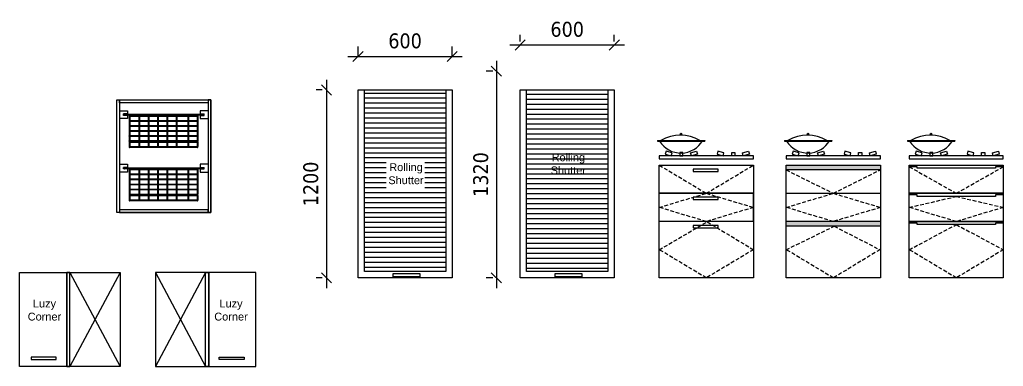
# Model space of a CAD drawing. Header units: millimetres. Extents: x 4065046 to 4134868, y -1476535 to -1460275.
# Drawn here: x 4071210 to 4077483, y -1466873 to -1464660 of the extents above; entities that cross this region are included whole.
import ezdxf

# ---------------------------------------------------------------- set-up
doc = ezdxf.new("R2010")
doc.units = ezdxf.units.MM
doc.header["$LTSCALE"] = 15
doc.header["$PDMODE"] = 35
doc.linetypes.add('HIDDEN', pattern=[9.525, 6.35, -3.175])
doc.layers.add('02___PRT_ALL_AXES', color=7, linetype='Continuous')
doc.layers.add('Plywood', color=31, linetype='Continuous')
doc.styles.add('ARIAL', font='arial.ttf', dxfattribs={"height": 50})
doc.styles.add('ROMANS', font='tahoma.ttf')
doc.dimstyles.new('MD50', dxfattribs={"dimscale": 50, "dimtxt": 1.9, "dimasz": 1.3, "dimexe": 1.3, "dimexo": 2.38, "dimgap": 1, "dimtad": 1, "dimdec": 0, "dimzin": 3, "dimdsep": 46, "dimtxsty": 'ROMANS', "dimblk": 'OBLIQUE', "dimcen": -1.9, "dimdle": 1.3, "dimclrd": 150, "dimclre": 150, "dimclrt": 256, "dimadec": 0, "dimazin": 0, "dimtfac": 1, "dimtdec": 0, "dimtix": 1, "dimtmove": 2, "dimatfit": 3, "dimfxl": 1, "dimtolj": 1, "dimtzin": 3, "dimarcsym": 0})

# ---------------------------------------------------------------- blocks, each defined once
blk = doc.blocks.new('rolling shutter 1320')
at = {"ltscale": 0.25}
h = blk.add_hatch(dxfattribs=at)
h.set_pattern_fill('LINE', color=3, scale=10)
h.set_pattern_definition([(0, (-2993485.523, 663797.62), (0, 31.75), [])])
h.paths.add_polyline_path([(-559, 368.1), (-40, 368.1), (-40, -791.9), (-559, -791.9)])
at = {"color": 3, "ltscale": 0.25}
for points in [[(0, -831.9), (-600, -831.9), (-600, 368.1), (0, 368.1)], [(-559, 368.1), (-40, 368.1), (-40, -791.9), (-559, -791.9)]]:
    blk.add_lwpolyline(points, close=True, dxfattribs=at)
at = {"color": 251, "ltscale": 0.25}
blk.add_lwpolyline([(-376.6, -802.8), (-206.9, -802.8), (-206.5, -825.1), (-376.3, -825.1)], close=True, dxfattribs=at)
at = {"color": 251, "ltscale": 0.25, "insert": (-322.2, -37), "char_height": 50, "width": 58.876, "attachment_point": 1, "style": 'ARIAL'}
blk.add_mtext('\\pxqc;Rolling Shutter', dxfattribs=at)
blk = doc.blocks.new('A$C2FDA71ED')
at = {"color": 4, "lineweight": 5}
for p, q in [((525, 20), (-75, 20)), ((-75, 20), (-75, 0)), ((-31.9, 49.7), (-37.1, 30.4)), ((-37.1, 30.4), (1.6, 20)), ((6.7, 39.3), (-31.9, 49.7)), ((1.6, 20), (6.7, 39.3)), ((75.7, 40), (55.7, 40)), ((55.7, 40), (55.7, 20)), ((55.7, 20), (75.7, 20)), ((75.7, 20), (75.7, 40)), ((124.6, 39.3), (163.2, 49.7)), ((129.8, 20), (124.6, 39.3)), ((168.4, 30.4), (129.8, 20)), ((163.2, 49.7), (168.4, 30.4)), ((299, 49.7), (293.9, 30.4)), ((293.9, 30.4), (332.5, 20)), ((337.7, 39.3), (299, 49.7)), ((332.5, 20), (337.7, 39.3)), ((386.6, 20), (386.6, 40)), ((386.6, 40), (406.6, 40)), ((406.6, 20), (386.6, 20)), ((406.6, 40), (406.6, 20)), ((455.5, 39.3), (494.2, 49.7)), ((460.7, 20), (455.5, 39.3)), ((499.3, 30.4), (460.7, 20)), ((494.2, 49.7), (499.3, 30.4)), ((525, 0), (525, 20)), ((-75, 0), (525, 0))]:
    blk.add_line(p, q, dxfattribs=at)
blk = doc.blocks.new('VESSEL')
at = {"color": 4}
for p, q in [((-196.9, 5.5), (104.6, 5.5)), ((-196.9, 5.5), (-196.9, 0)), ((-196.9, 0), (104.6, 0)), ((104.6, 5.5), (104.6, 0))]:
    blk.add_line(p, q, dxfattribs=at)
blk.add_circle((-47.5, 45.6), 5.25, dxfattribs=at)
for centre, radius, start, end in [((-47.6, 85.1), 160.4, 212.028, 330.26186), ((-50.7, -210.5), 249.1, 60.12649, 119.87351)]:
    blk.add_arc(centre, radius, start, end, dxfattribs=at)
blk = doc.blocks.new('roll top 1200')
at = {"ltscale": 0.25}
h = blk.add_hatch(dxfattribs=at)
h.set_pattern_fill('LINE', color=3, scale=10)
h.set_pattern_definition([(0, (-432561.31, 36519.98), (0, 31.75), [])])
h.paths.add_polyline_path([(0, 350.4), (-519, 350.4), (-519, -809.6), (0, -809.6)])
h.paths.add_polyline_path([(-133.8, -106.7), (-133.8, -277), (-379.7, -275.4), (-379.7, -105.1)], flags=0)
h.paths.add_polyline_path([(-379.9, -287.3), (-133.8, -289.2), (-133.8, -101.9), (-379.9, -100.1)], flags=16)
at = {"color": 3, "ltscale": 0.25}
for points in [[(40, -849.6), (-560, -849.6), (-560, 350.4), (40, 350.4)], [(-560, 350.4), (40, 350.4), (40, -849.6), (-560, -849.6)], [(-519, 350.4), (0, 350.4), (0, -809.6), (-519, -809.6)], [(-336.6, -820.5), (-166.9, -820.5), (-166.5, -842.8), (-336.3, -842.8)]]:
    blk.add_lwpolyline(points, close=True, dxfattribs=at)
at = {"color": 3, "ltscale": 0.25, "insert": (-283.4, -117.7), "char_height": 50, "width": 58.876, "attachment_point": 1, "style": 'ARIAL'}
blk.add_mtext('\\pxqc;Rolling Shutter', dxfattribs=at)
blk = doc.blocks.new('_Oblique')
at = {"color": 0, "linetype": 'ByBlock', "lineweight": -2}
blk.add_line((-0.5, -0.5), (0.5, 0.5), dxfattribs=at)
blk = doc.blocks.new('*D257')
at = {"color": 150, "lineweight": -2, "ltscale": 0.25, "transparency": 16777216}
for p, q in [((4073166.6, -1465043.6), (4073166.6, -1466373.6)), ((4073138.4, -1465108.6), (4073101.6, -1465108.6)), ((4073138.4, -1466308.6), (4073101.6, -1466308.6))]:
    blk.add_line(p, q, dxfattribs=at)
at = {"layer": 'Defpoints', "color": 0, "ltscale": 0.25, "transparency": 16777216}
for p in [(4073257.4, -1465108.6), (4073166.6, -1466308.6), (4073257.4, -1466308.6)]:
    blk.add_point(p, dxfattribs=at)
at = {"color": 150, "lineweight": -2, "ltscale": 0.25, "transparency": 16777216, "xscale": 65, "yscale": 65, "zscale": 65}
for p, rotation in [((4073166.6, -1465108.6), 90), ((4073166.6, -1466308.6), 270)]:
    blk.add_blockref('_Oblique', p, dxfattribs=dict(at, rotation=rotation))
at = {"lineweight": 20, "ltscale": 0.25, "transparency": 16777216, "insert": (4073067.1, -1465708.6), "char_height": 95, "attachment_point": 5, "rotation": 90, "style": 'ROMANS'}
blk.add_mtext('\\A1;1200', dxfattribs=at)
blk = doc.blocks.new('*D258')
at = {"color": 150, "lineweight": -2, "ltscale": 0.25, "transparency": 16777216}
for p, q in [((4073367.9, -1464892.3), (4073367.9, -1464830.3)), ((4073967.9, -1464892.3), (4073967.9, -1464830.3)), ((4073302.9, -1464895.3), (4074032.9, -1464895.3))]:
    blk.add_line(p, q, dxfattribs=at)
at = {"layer": 'Defpoints', "color": 0, "ltscale": 0.25, "transparency": 16777216}
for p in [(4073967.9, -1464895.3), (4073367.9, -1465011.3), (4073967.9, -1465011.3)]:
    blk.add_point(p, dxfattribs=at)
at = {"color": 150, "lineweight": -2, "ltscale": 0.25, "transparency": 16777216, "xscale": 65, "yscale": 65, "zscale": 65, "rotation": 180}
blk.add_blockref('_Oblique', (4073367.9, -1464895.3), dxfattribs=at)
at = {"color": 150, "lineweight": -2, "ltscale": 0.25, "transparency": 16777216, "xscale": 65, "yscale": 65, "zscale": 65}
blk.add_blockref('_Oblique', (4073967.9, -1464895.3), dxfattribs=at)
at = {"lineweight": 20, "ltscale": 0.25, "transparency": 16777216, "insert": (4073667.9, -1464795.8), "char_height": 95, "attachment_point": 5, "style": 'ROMANS'}
blk.add_mtext('\\A1;600', dxfattribs=at)
blk = doc.blocks.new('*D259')
at = {"color": 150, "lineweight": -2, "ltscale": 0.25, "transparency": 16777216}
for p, q in [((4074250.5, -1464923.6), (4074250.5, -1466373.6)), ((4074228.3, -1464988.6), (4074185.5, -1464988.6)), ((4074228.3, -1466308.6), (4074185.5, -1466308.6))]:
    blk.add_line(p, q, dxfattribs=at)
at = {"layer": 'Defpoints', "color": 0, "ltscale": 0.25, "transparency": 16777216}
for p in [(4074347.3, -1464988.6), (4074250.5, -1466308.6), (4074347.3, -1466308.6)]:
    blk.add_point(p, dxfattribs=at)
at = {"color": 150, "lineweight": -2, "ltscale": 0.25, "transparency": 16777216, "xscale": 65, "yscale": 65, "zscale": 65}
for p, rotation in [((4074250.5, -1464988.6), 90), ((4074250.5, -1466308.6), 270)]:
    blk.add_blockref('_Oblique', p, dxfattribs=dict(at, rotation=rotation))
at = {"lineweight": 20, "ltscale": 0.25, "transparency": 16777216, "insert": (4074151, -1465648.6), "char_height": 95, "attachment_point": 5, "rotation": 90, "style": 'ROMANS'}
blk.add_mtext('\\A1;1320', dxfattribs=at)
blk = doc.blocks.new('*D260')
at = {"color": 150, "lineweight": -2, "ltscale": 0.25, "transparency": 16777216}
for p, q in [((4074401.9, -1464799.3), (4074401.9, -1464756.4)), ((4075001.9, -1464799.3), (4075001.9, -1464756.4)), ((4074336.9, -1464821.4), (4075066.9, -1464821.4))]:
    blk.add_line(p, q, dxfattribs=at)
at = {"layer": 'Defpoints', "color": 0, "ltscale": 0.25, "transparency": 16777216}
for p in [(4075001.9, -1464821.4), (4074401.9, -1464918.3), (4075001.9, -1464918.3)]:
    blk.add_point(p, dxfattribs=at)
at = {"color": 150, "lineweight": -2, "ltscale": 0.25, "transparency": 16777216, "xscale": 65, "yscale": 65, "zscale": 65, "rotation": 180}
blk.add_blockref('_Oblique', (4074401.9, -1464821.4), dxfattribs=at)
at = {"color": 150, "lineweight": -2, "ltscale": 0.25, "transparency": 16777216, "xscale": 65, "yscale": 65, "zscale": 65}
blk.add_blockref('_Oblique', (4075001.9, -1464821.4), dxfattribs=at)
at = {"lineweight": 20, "ltscale": 0.25, "transparency": 16777216, "insert": (4074701.9, -1464721.9), "char_height": 95, "attachment_point": 5, "style": 'ROMANS'}
blk.add_mtext('\\A1;600', dxfattribs=at)
blk = doc.blocks.new('EPH 600')
at = {"color": 0, "lineweight": 15, "ltscale": 0.25}
for points in [[(272.6, 140.4), (222.6, 140.4), (222.6, 150.4), (822.6, 150.4), (822.6, 140.4), (772.6, 140.4)], [(772.6, 140.4), (772.6, 130.4), (272.6, 130.4), (272.6, 140.4)]]:
    blk.add_lwpolyline(points, dxfattribs=at)

msp = doc.modelspace()

# ---------------------------------------------------------------- hatches: boundary and pattern name
at = {"lineweight": 20, "ltscale": 0.25}
h = msp.add_hatch(color=251, dxfattribs=at)
h.dxf.hatch_style = 1
h.paths.add_polyline_path([(4076699.4, -1465588.6), (4076098.9, -1465588.6), (4076098.9, -1465618.6), (4076699.4, -1465618.6)])
h = msp.add_hatch(color=251, dxfattribs=at)
h.dxf.hatch_style = 1
h.paths.add_polyline_path([(4076698.4, -1465948.6), (4076098.9, -1465948.6), (4076098.9, -1465978.6), (4076698.4, -1465978.6)])

# ---------------------------------------------------------------- linework, layer by layer
at = {"color": 84, "linetype": 'HIDDEN', "lineweight": 20, "ltscale": 100}
for p, q in [((4071847.2, -1465241.2), (4071897.2, -1465241.2)), ((4071897.2, -1465261.2), (4071872.2, -1465261.2)), ((4071872.2, -1465271.2), (4071872.2, -1465261.2)), ((4071897.2, -1465271.2), (4071872.2, -1465271.2)), ((4071897.2, -1465241.2), (4071897.2, -1465261.2)), ((4071897.2, -1465271.2), (4071897.2, -1465291.2)), ((4071907.7, -1465274.6), (4071907.7, -1465304.1)), ((4071912.7, -1465277.1), (4071912.7, -1465304.1)), ((4071970.2, -1465277.1), (4071970.2, -1465304.1)), ((4071975.2, -1465277.1), (4071975.2, -1465304.1)), ((4072029.4, -1465277.1), (4072029.4, -1465304.1)), ((4072034.4, -1465277.1), (4072034.4, -1465304.1)), ((4072088.9, -1465277.1), (4072088.9, -1465304.1)), ((4072093.9, -1465277.1), (4072093.9, -1465304.1)), ((4072148.4, -1465277.1), (4072148.4, -1465304.1)), ((4072153.4, -1465277.1), (4072153.4, -1465304.1)), ((4072207.9, -1465277.1), (4072207.9, -1465304.1)), ((4072212.9, -1465277.1), (4072212.9, -1465304.1)), ((4072282.6, -1465277.1), (4072282.6, -1465304.1)), ((4072287.6, -1465277.1), (4072287.6, -1465304.1)), ((4072342.1, -1465277.1), (4072342.1, -1465304.1)), ((4072347.1, -1465274.6), (4072347.1, -1465304.1)), ((4072411.2, -1465241.2), (4072361.2, -1465241.2)), ((4072361.2, -1465241.2), (4072361.2, -1465261.2)), ((4072361.2, -1465261.2), (4072386.2, -1465261.2)), ((4072361.2, -1465271.2), (4072361.2, -1465291.2)), ((4072361.2, -1465271.2), (4072386.2, -1465271.2)), ((4072386.2, -1465271.2), (4072386.2, -1465261.2)), ((4071897.2, -1465291.2), (4071847.2, -1465291.2)), ((4071907.7, -1465306.6), (4071907.7, -1465336.1)), ((4071907.7, -1465338.6), (4071907.7, -1465368.1)), ((4071912.7, -1465309.1), (4071912.7, -1465336.1)), ((4071912.7, -1465341.1), (4071912.7, -1465368.1)), ((4071970.2, -1465309.1), (4071970.2, -1465336.1)), ((4071970.2, -1465341.1), (4071970.2, -1465368.1)), ((4071975.2, -1465309.1), (4071975.2, -1465336.1)), ((4071975.2, -1465341.1), (4071975.2, -1465368.1)), ((4072029.4, -1465309.1), (4072029.4, -1465336.1)), ((4072029.4, -1465341.1), (4072029.4, -1465368.1)), ((4072034.4, -1465309.1), (4072034.4, -1465336.1)), ((4072034.4, -1465341.1), (4072034.4, -1465368.1)), ((4072088.9, -1465309.1), (4072088.9, -1465336.1)), ((4072088.9, -1465341.1), (4072088.9, -1465368.1)), ((4072093.9, -1465309.1), (4072093.9, -1465336.1)), ((4072093.9, -1465341.1), (4072093.9, -1465368.1)), ((4072148.4, -1465309.1), (4072148.4, -1465336.1)), ((4072148.4, -1465341.1), (4072148.4, -1465368.1)), ((4072153.4, -1465309.1), (4072153.4, -1465336.1)), ((4072153.4, -1465341.1), (4072153.4, -1465368.1)), ((4072207.9, -1465309.1), (4072207.9, -1465336.1)), ((4072207.9, -1465341.1), (4072207.9, -1465368.1)), ((4072212.9, -1465309.1), (4072212.9, -1465336.1)), ((4072212.9, -1465341.1), (4072212.9, -1465368.1)), ((4072282.6, -1465309.1), (4072282.6, -1465336.1)), ((4072282.6, -1465341.1), (4072282.6, -1465368.1)), ((4072287.6, -1465309.1), (4072287.6, -1465336.1)), ((4072287.6, -1465341.1), (4072287.6, -1465368.1)), ((4072342.1, -1465309.1), (4072342.1, -1465336.1)), ((4072342.1, -1465341.1), (4072342.1, -1465368.1)), ((4072347.1, -1465306.6), (4072347.1, -1465336.1)), ((4072347.1, -1465338.6), (4072347.1, -1465368.1)), ((4072361.2, -1465291.2), (4072411.2, -1465291.2)), ((4071907.7, -1465370.6), (4071907.7, -1465400.1)), ((4071907.7, -1465402.6), (4071907.7, -1465432.1)), ((4071912.7, -1465373.1), (4071912.7, -1465400.1)), ((4071912.7, -1465405.1), (4071912.7, -1465432.1)), ((4071970.2, -1465373.1), (4071970.2, -1465400.1)), ((4071970.2, -1465405.1), (4071970.2, -1465432.1)), ((4071975.2, -1465373.1), (4071975.2, -1465400.1)), ((4071975.2, -1465405.1), (4071975.2, -1465432.1)), ((4072029.4, -1465373.1), (4072029.4, -1465400.1)), ((4072029.4, -1465405.1), (4072029.4, -1465432.1)), ((4072034.4, -1465373.1), (4072034.4, -1465400.1)), ((4072034.4, -1465405.1), (4072034.4, -1465432.1)), ((4072088.9, -1465373.1), (4072088.9, -1465400.1)), ((4072088.9, -1465405.1), (4072088.9, -1465432.1)), ((4072093.9, -1465373.1), (4072093.9, -1465400.1)), ((4072093.9, -1465405.1), (4072093.9, -1465432.1)), ((4072148.4, -1465373.1), (4072148.4, -1465400.1)), ((4072148.4, -1465405.1), (4072148.4, -1465432.1)), ((4072153.4, -1465373.1), (4072153.4, -1465400.1)), ((4072153.4, -1465405.1), (4072153.4, -1465432.1)), ((4072207.9, -1465373.1), (4072207.9, -1465400.1)), ((4072207.9, -1465405.1), (4072207.9, -1465432.1)), ((4072212.9, -1465373.1), (4072212.9, -1465400.1)), ((4072212.9, -1465405.1), (4072212.9, -1465432.1)), ((4072282.6, -1465373.1), (4072282.6, -1465400.1)), ((4072282.6, -1465405.1), (4072282.6, -1465432.1)), ((4072287.6, -1465373.1), (4072287.6, -1465400.1)), ((4072287.6, -1465405.1), (4072287.6, -1465432.1)), ((4072342.1, -1465373.1), (4072342.1, -1465400.1)), ((4072342.1, -1465405.1), (4072342.1, -1465432.1)), ((4072347.1, -1465370.6), (4072347.1, -1465400.1)), ((4072347.1, -1465402.6), (4072347.1, -1465432.1)), ((4071907.7, -1465440.6), (4071907.7, -1465470.1)), ((4071912.7, -1465443.1), (4071912.7, -1465470.1)), ((4071970.2, -1465443.1), (4071970.2, -1465470.1)), ((4071975.2, -1465443.1), (4071975.2, -1465470.1)), ((4072029.4, -1465443.1), (4072029.4, -1465470.1)), ((4072034.4, -1465443.1), (4072034.4, -1465470.1)), ((4072088.9, -1465443.1), (4072088.9, -1465470.1)), ((4072093.9, -1465443.1), (4072093.9, -1465470.1)), ((4072148.4, -1465443.1), (4072148.4, -1465470.1)), ((4072153.4, -1465443.1), (4072153.4, -1465470.1)), ((4072207.9, -1465443.1), (4072207.9, -1465470.1)), ((4072212.9, -1465443.1), (4072212.9, -1465470.1)), ((4072282.6, -1465443.1), (4072282.6, -1465470.1)), ((4072287.6, -1465443.1), (4072287.6, -1465470.1)), ((4072342.1, -1465443.1), (4072342.1, -1465470.1)), ((4072347.1, -1465440.6), (4072347.1, -1465470.1)), ((4071847.2, -1465583.2), (4071897.2, -1465583.2)), ((4071897.2, -1465583.2), (4071897.2, -1465603.2)), ((4072411.2, -1465583.2), (4072361.2, -1465583.2)), ((4072361.2, -1465583.2), (4072361.2, -1465603.2)), ((4071897.2, -1465633.2), (4071847.2, -1465633.2)), ((4071897.2, -1465603.2), (4071872.2, -1465603.2)), ((4071872.2, -1465613.2), (4071872.2, -1465603.2)), ((4071897.2, -1465613.2), (4071872.2, -1465613.2)), ((4071897.2, -1465613.2), (4071897.2, -1465633.2)), ((4071907.7, -1465616.6), (4071907.7, -1465646.1)), ((4071907.7, -1465648.6), (4071907.7, -1465678.1)), ((4071912.7, -1465619.1), (4071912.7, -1465646.1)), ((4071912.7, -1465651.1), (4071912.7, -1465678.1)), ((4071970.2, -1465619.1), (4071970.2, -1465646.1)), ((4071970.2, -1465651.1), (4071970.2, -1465678.1)), ((4071975.2, -1465619.1), (4071975.2, -1465646.1)), ((4071975.2, -1465651.1), (4071975.2, -1465678.1)), ((4072029.4, -1465619.1), (4072029.4, -1465646.1)), ((4072029.4, -1465651.1), (4072029.4, -1465678.1)), ((4072034.4, -1465619.1), (4072034.4, -1465646.1)), ((4072034.4, -1465651.1), (4072034.4, -1465678.1)), ((4072088.9, -1465619.1), (4072088.9, -1465646.1)), ((4072088.9, -1465651.1), (4072088.9, -1465678.1)), ((4072093.9, -1465619.1), (4072093.9, -1465646.1)), ((4072093.9, -1465651.1), (4072093.9, -1465678.1)), ((4072148.4, -1465619.1), (4072148.4, -1465646.1)), ((4072148.4, -1465651.1), (4072148.4, -1465678.1)), ((4072153.4, -1465619.1), (4072153.4, -1465646.1)), ((4072153.4, -1465651.1), (4072153.4, -1465678.1)), ((4072207.9, -1465619.1), (4072207.9, -1465646.1)), ((4072207.9, -1465651.1), (4072207.9, -1465678.1)), ((4072212.9, -1465619.1), (4072212.9, -1465646.1)), ((4072212.9, -1465651.1), (4072212.9, -1465678.1)), ((4072282.6, -1465619.1), (4072282.6, -1465646.1)), ((4072282.6, -1465651.1), (4072282.6, -1465678.1)), ((4072287.6, -1465619.1), (4072287.6, -1465646.1)), ((4072287.6, -1465651.1), (4072287.6, -1465678.1)), ((4072342.1, -1465619.1), (4072342.1, -1465646.1)), ((4072342.1, -1465651.1), (4072342.1, -1465678.1)), ((4072347.1, -1465616.6), (4072347.1, -1465646.1)), ((4072347.1, -1465648.6), (4072347.1, -1465678.1)), ((4072361.2, -1465603.2), (4072386.2, -1465603.2)), ((4072361.2, -1465613.2), (4072361.2, -1465633.2)), ((4072361.2, -1465613.2), (4072386.2, -1465613.2)), ((4072361.2, -1465633.2), (4072411.2, -1465633.2)), ((4072386.2, -1465613.2), (4072386.2, -1465603.2)), ((4071907.7, -1465680.6), (4071907.7, -1465710.1)), ((4071907.7, -1465712.6), (4071907.7, -1465742.1)), ((4071912.7, -1465683.1), (4071912.7, -1465710.1)), ((4071912.7, -1465715.1), (4071912.7, -1465742.1)), ((4071970.2, -1465683.1), (4071970.2, -1465710.1)), ((4071970.2, -1465715.1), (4071970.2, -1465742.1)), ((4071975.2, -1465683.1), (4071975.2, -1465710.1)), ((4071975.2, -1465715.1), (4071975.2, -1465742.1)), ((4072029.4, -1465683.1), (4072029.4, -1465710.1)), ((4072029.4, -1465715.1), (4072029.4, -1465742.1)), ((4072034.4, -1465683.1), (4072034.4, -1465710.1)), ((4072034.4, -1465715.1), (4072034.4, -1465742.1)), ((4072088.9, -1465683.1), (4072088.9, -1465710.1)), ((4072088.9, -1465715.1), (4072088.9, -1465742.1)), ((4072093.9, -1465683.1), (4072093.9, -1465710.1)), ((4072093.9, -1465715.1), (4072093.9, -1465742.1)), ((4072148.4, -1465683.1), (4072148.4, -1465710.1)), ((4072148.4, -1465715.1), (4072148.4, -1465742.1)), ((4072153.4, -1465683.1), (4072153.4, -1465710.1)), ((4072153.4, -1465715.1), (4072153.4, -1465742.1)), ((4072207.9, -1465683.1), (4072207.9, -1465710.1)), ((4072207.9, -1465715.1), (4072207.9, -1465742.1)), ((4072212.9, -1465683.1), (4072212.9, -1465710.1)), ((4072212.9, -1465715.1), (4072212.9, -1465742.1)), ((4072282.6, -1465683.1), (4072282.6, -1465710.1)), ((4072282.6, -1465715.1), (4072282.6, -1465742.1)), ((4072287.6, -1465683.1), (4072287.6, -1465710.1)), ((4072287.6, -1465715.1), (4072287.6, -1465742.1)), ((4072342.1, -1465683.1), (4072342.1, -1465710.1)), ((4072342.1, -1465715.1), (4072342.1, -1465742.1)), ((4072347.1, -1465680.6), (4072347.1, -1465710.1)), ((4072347.1, -1465712.6), (4072347.1, -1465742.1)), ((4071907.7, -1465744.6), (4071907.7, -1465774.1)), ((4071912.7, -1465747.1), (4071912.7, -1465774.1)), ((4071970.2, -1465747.1), (4071970.2, -1465774.1)), ((4071975.2, -1465747.1), (4071975.2, -1465774.1)), ((4072029.4, -1465747.1), (4072029.4, -1465774.1)), ((4072034.4, -1465747.1), (4072034.4, -1465774.1)), ((4072088.9, -1465747.1), (4072088.9, -1465774.1)), ((4072093.9, -1465747.1), (4072093.9, -1465774.1)), ((4072148.4, -1465747.1), (4072148.4, -1465774.1)), ((4072153.4, -1465747.1), (4072153.4, -1465774.1)), ((4072207.9, -1465747.1), (4072207.9, -1465774.1)), ((4072212.9, -1465747.1), (4072212.9, -1465774.1)), ((4072282.6, -1465747.1), (4072282.6, -1465774.1)), ((4072287.6, -1465747.1), (4072287.6, -1465774.1)), ((4072342.1, -1465747.1), (4072342.1, -1465774.1)), ((4072347.1, -1465744.6), (4072347.1, -1465774.1)), ((4071907.7, -1465782.6), (4071907.7, -1465812.1)), ((4071912.7, -1465785.1), (4071912.7, -1465812.1)), ((4071970.2, -1465785.1), (4071970.2, -1465812.1)), ((4071975.2, -1465785.1), (4071975.2, -1465812.1)), ((4072029.4, -1465785.1), (4072029.4, -1465812.1)), ((4072034.4, -1465785.1), (4072034.4, -1465812.1)), ((4072088.9, -1465785.1), (4072088.9, -1465812.1)), ((4072093.9, -1465785.1), (4072093.9, -1465812.1)), ((4072148.4, -1465785.1), (4072148.4, -1465812.1)), ((4072153.4, -1465785.1), (4072153.4, -1465812.1)), ((4072207.9, -1465785.1), (4072207.9, -1465812.1)), ((4072212.9, -1465785.1), (4072212.9, -1465812.1)), ((4072282.6, -1465785.1), (4072282.6, -1465812.1)), ((4072287.6, -1465785.1), (4072287.6, -1465812.1)), ((4072342.1, -1465785.1), (4072342.1, -1465812.1)), ((4072347.1, -1465782.6), (4072347.1, -1465812.1))]:
    msp.add_line(p, q, dxfattribs=at)
at = {"color": 6, "lineweight": 20, "ltscale": 0.25}
for p, q in [((4075889.1, -1465948.6), (4075889.1, -1465768.6)), ((4076098.9, -1465768.6), (4076699.4, -1465768.6)), ((4076699.4, -1465768.6), (4076699.4, -1465948.6)), ((4076699.4, -1465948.6), (4076098.9, -1465948.6)), ((4076699.4, -1465978.6), (4076098.9, -1465978.6))]:
    msp.add_line(p, q, dxfattribs=at)
at = {"color": 3, "lineweight": 20, "ltscale": 0.25}
for p, q in [((4071530, -1466273.4), (4071850, -1466873.4)), ((4071850, -1466273.4), (4071530, -1466873.4)), ((4072395.8, -1466273.4), (4072075.8, -1466873.4)), ((4072075.8, -1466273.4), (4072395.8, -1466873.4))]:
    msp.add_line(p, q, dxfattribs=at)
at = {"color": 84, "linetype": 'HIDDEN', "lineweight": 20, "ltscale": 100}
for points in [[(4071878.1, -1465263.7), (4072378.1, -1465263.7, -0.414214), (4072380.6, -1465266.2), (4072380.6, -1465267.2, -0.414214), (4072378.1, -1465269.7), (4071878.1, -1465269.7, -0.414214), (4071875.6, -1465267.2), (4071875.6, -1465266.2, -0.414214)], [(4071910.2, -1465271.1), (4072344.6, -1465271.1, -0.414214), (4072347.1, -1465273.6), (4072347.1, -1465274.6, -0.414214), (4072344.6, -1465277.1), (4071910.2, -1465277.1, -0.414214), (4071907.7, -1465274.6), (4071907.7, -1465273.6, -0.414214)], [(4071910.2, -1465303.1), (4072344.6, -1465303.1, -0.414214), (4072347.1, -1465305.6), (4072347.1, -1465306.6, -0.414214), (4072344.6, -1465309.1), (4071910.2, -1465309.1, -0.414214), (4071907.7, -1465306.6), (4071907.7, -1465305.6, -0.414214)], [(4071910.2, -1465335.1), (4072344.6, -1465335.1, -0.414214), (4072347.1, -1465337.6), (4072347.1, -1465338.6, -0.414214), (4072344.6, -1465341.1), (4071910.2, -1465341.1, -0.414214), (4071907.7, -1465338.6), (4071907.7, -1465337.6, -0.414214)], [(4071910.2, -1465367.1), (4072344.6, -1465367.1, -0.414214), (4072347.1, -1465369.6), (4072347.1, -1465370.6, -0.414214), (4072344.6, -1465373.1), (4071910.2, -1465373.1, -0.414214), (4071907.7, -1465370.6), (4071907.7, -1465369.6, -0.414214)], [(4071910.2, -1465399.1), (4072344.6, -1465399.1, -0.414214), (4072347.1, -1465401.6), (4072347.1, -1465402.6, -0.414214), (4072344.6, -1465405.1), (4071910.2, -1465405.1, -0.414214), (4071907.7, -1465402.6), (4071907.7, -1465401.6, -0.414214)], [(4071910.2, -1465399.1), (4072344.6, -1465399.1, -0.414214), (4072347.1, -1465401.6), (4072347.1, -1465402.6, -0.414214), (4072344.6, -1465405.1), (4071910.2, -1465405.1, -0.414214), (4071907.7, -1465402.6), (4071907.7, -1465401.6, -0.414214)], [(4071910.2, -1465431.1), (4072344.6, -1465431.1, -0.414214), (4072347.1, -1465433.6), (4072347.1, -1465434.6, -0.414214), (4072344.6, -1465437.1), (4071910.2, -1465437.1, -0.414214), (4071907.7, -1465434.6), (4071907.7, -1465433.6, -0.414214)], [(4071910.2, -1465437.1), (4072344.6, -1465437.1, -0.414214), (4072347.1, -1465439.6), (4072347.1, -1465440.6, -0.414214), (4072344.6, -1465443.1), (4071910.2, -1465443.1, -0.414214), (4071907.7, -1465440.6), (4071907.7, -1465439.6, -0.414214)], [(4071910.2, -1465469.1), (4072344.6, -1465469.1, -0.414214), (4072347.1, -1465471.6), (4072347.1, -1465472.6, -0.414214), (4072344.6, -1465475.1), (4071910.2, -1465475.1, -0.414214), (4071907.7, -1465472.6), (4071907.7, -1465471.6, -0.414214)], [(4071878.1, -1465605.7), (4072378.1, -1465605.7, -0.414214), (4072380.6, -1465608.2), (4072380.6, -1465609.2, -0.414214), (4072378.1, -1465611.7), (4071878.1, -1465611.7, -0.414214), (4071875.6, -1465609.2), (4071875.6, -1465608.2, -0.414214)], [(4071910.2, -1465613.1), (4072344.6, -1465613.1, -0.414214), (4072347.1, -1465615.6), (4072347.1, -1465616.6, -0.414214), (4072344.6, -1465619.1), (4071910.2, -1465619.1, -0.414214), (4071907.7, -1465616.6), (4071907.7, -1465615.6, -0.414214)], [(4071910.2, -1465645.1), (4072344.6, -1465645.1, -0.414214), (4072347.1, -1465647.6), (4072347.1, -1465648.6, -0.414214), (4072344.6, -1465651.1), (4071910.2, -1465651.1, -0.414214), (4071907.7, -1465648.6), (4071907.7, -1465647.6, -0.414214)], [(4071910.2, -1465677.1), (4072344.6, -1465677.1, -0.414214), (4072347.1, -1465679.6), (4072347.1, -1465680.6, -0.414214), (4072344.6, -1465683.1), (4071910.2, -1465683.1, -0.414214), (4071907.7, -1465680.6), (4071907.7, -1465679.6, -0.414214)], [(4071910.2, -1465709.1), (4072344.6, -1465709.1, -0.414214), (4072347.1, -1465711.6), (4072347.1, -1465712.6, -0.414214), (4072344.6, -1465715.1), (4071910.2, -1465715.1, -0.414214), (4071907.7, -1465712.6), (4071907.7, -1465711.6, -0.414214)], [(4071910.2, -1465741.1), (4072344.6, -1465741.1, -0.414214), (4072347.1, -1465743.6), (4072347.1, -1465744.6, -0.414214), (4072344.6, -1465747.1), (4071910.2, -1465747.1, -0.414214), (4071907.7, -1465744.6), (4071907.7, -1465743.6, -0.414214)], [(4071910.2, -1465741.1), (4072344.6, -1465741.1, -0.414214), (4072347.1, -1465743.6), (4072347.1, -1465744.6, -0.414214), (4072344.6, -1465747.1), (4071910.2, -1465747.1, -0.414214), (4071907.7, -1465744.6), (4071907.7, -1465743.6, -0.414214)], [(4071910.2, -1465773.1), (4072344.6, -1465773.1, -0.414214), (4072347.1, -1465775.6), (4072347.1, -1465776.6, -0.414214), (4072344.6, -1465779.1), (4071910.2, -1465779.1, -0.414214), (4071907.7, -1465776.6), (4071907.7, -1465775.6, -0.414214)], [(4071910.2, -1465779.1), (4072344.6, -1465779.1, -0.414214), (4072347.1, -1465781.6), (4072347.1, -1465782.6, -0.414214), (4072344.6, -1465785.1), (4071910.2, -1465785.1, -0.414214), (4071907.7, -1465782.6), (4071907.7, -1465781.6, -0.414214)], [(4071910.2, -1465811.1), (4072344.6, -1465811.1, -0.414214), (4072347.1, -1465813.6), (4072347.1, -1465814.6, -0.414214), (4072344.6, -1465817.1), (4071910.2, -1465817.1, -0.414214), (4071907.7, -1465814.6), (4071907.7, -1465813.6, -0.414214)]]:
    msp.add_lwpolyline(points, format="xyb", close=True, dxfattribs=at)
at = {"color": 6, "lineweight": 20, "ltscale": 0.25}
for points in [[(4075289.1, -1465588.6), (4075889.1, -1465588.6), (4075889.1, -1466308.6), (4075289.1, -1466308.6)], [(4075289.1, -1465588.6), (4075889.1, -1465588.6), (4075889.1, -1466308.6), (4075289.1, -1466308.6)], [(4075289.1, -1465588.6), (4075889.1, -1465588.6), (4075889.1, -1465768.6), (4075289.1, -1465768.6)], [(4075289.1, -1465588.6), (4075889.1, -1465588.6), (4075889.1, -1465768.6), (4075289.1, -1465768.6)], [(4076098.9, -1465588.6), (4076699.4, -1465588.6), (4076699.4, -1466308.6), (4076098.9, -1466308.6)], [(4076098.9, -1465588.6), (4076699.4, -1465588.6), (4076699.4, -1465618.6), (4076098.9, -1465618.6)], [(4076883.2, -1465588.6), (4077483.2, -1465588.6), (4077483.2, -1466308.6), (4076883.2, -1466308.6)], [(4076883.2, -1465588.6), (4077483.2, -1465588.6), (4077483.2, -1466308.6), (4076883.2, -1466308.6)], [(4076883.2, -1465588.6), (4077483.2, -1465588.6), (4077483.2, -1465768.6), (4076883.2, -1465768.6)], [(4076883.2, -1465588.6), (4077483.2, -1465588.6), (4077483.2, -1465768.6), (4076883.2, -1465768.6)], [(4075289.1, -1465768.6), (4075889.1, -1465768.6), (4075889.1, -1465948.6), (4075289.1, -1465948.6)], [(4076883.2, -1465768.6), (4077483.2, -1465768.6), (4077483.2, -1465948.6), (4076883.2, -1465948.6)]]:
    msp.add_lwpolyline(points, close=True, dxfattribs=at)
at = {"color": 251, "linetype": 'HIDDEN', "lineweight": 20, "ltscale": 0.25}
for points in [[(4075289.1, -1465588.6), (4075589.1, -1465768.6), (4075889.1, -1465588.6)], [(4076098.9, -1465618.6), (4076399.1, -1465768.6), (4076699.4, -1465618.6)], [(4076883.2, -1465598.6), (4077183.2, -1465768.6), (4077483.2, -1465598.6)], [(4075289.1, -1465858.6), (4075589.1, -1465768.6), (4075889.1, -1465858.6), (4075589.1, -1465948.6), (4075289.1, -1465858.6)], [(4076098.9, -1465858.6), (4076398.9, -1465768.6), (4076699.4, -1465858.6), (4076398.9, -1465948.6), (4076098.9, -1465858.6)], [(4076883.2, -1465858.6), (4077183.2, -1465788.6), (4077483.2, -1465858.6), (4077183.2, -1465948.6), (4076883.2, -1465858.6)], [(4075289.1, -1466128.6), (4075594.6, -1465950.3), (4075889.1, -1466128.6), (4075589.1, -1466308.6), (4075289.1, -1466128.6)], [(4076883.2, -1466128.6), (4077183.2, -1465968.6), (4077483.2, -1466128.6), (4077183.2, -1466308.6), (4076883.2, -1466128.6)], [(4076098.9, -1466128.6), (4076404.4, -1465978.6), (4076695.9, -1466128.6), (4076398.9, -1466308.6), (4076098.9, -1466128.6)]]:
    msp.add_lwpolyline(points, dxfattribs=at)
at = {"lineweight": 20, "ltscale": 0.25}
for points in [[(4075504.6, -1465614), (4075504.6, -1465629), (4075664.6, -1465629), (4075664.6, -1465614)], [(4075289.1, -1465768.6), (4075889.1, -1465768.6), (4075889.1, -1465948.6), (4075289.1, -1465948.6)], [(4076098.9, -1465768.6), (4076699.4, -1465768.6), (4076699.4, -1465948.6), (4076098.9, -1465948.6)], [(4076883.2, -1465768.6), (4077483.2, -1465768.6), (4077483.2, -1465948.6), (4076883.2, -1465948.6)], [(4075504.6, -1465794), (4075504.6, -1465809), (4075664.6, -1465809), (4075664.6, -1465794)], [(4075504.6, -1465974), (4075504.6, -1465989), (4075664.6, -1465989), (4075664.6, -1465974)], [(4071443.1, -1466814.9), (4071283.1, -1466814.9), (4071283.1, -1466829.9), (4071443.1, -1466829.9)], [(4072482.7, -1466814.9), (4072642.7, -1466814.9), (4072642.7, -1466829.9), (4072482.7, -1466829.9)]]:
    msp.add_lwpolyline(points, close=True, dxfattribs=at)
at = {"color": 3, "lineweight": 20, "ltscale": 0.25}
for points in [[(4071510, -1466873.4), (4071210, -1466873.4), (4071210, -1466273.4), (4071510, -1466273.4)], [(4071850, -1466873.4), (4071510, -1466873.4), (4071510, -1466273.4), (4071850, -1466273.4)], [(4072075.8, -1466873.4), (4072415.8, -1466873.4), (4072415.8, -1466273.4), (4072075.8, -1466273.4)], [(4072415.8, -1466873.4), (4072715.8, -1466873.4), (4072715.8, -1466273.4), (4072415.8, -1466273.4)]]:
    msp.add_lwpolyline(points, close=True, dxfattribs=at)
for points in [[(4071510, -1466873.4), (4071530, -1466873.4), (4071530, -1466273.4), (4071510, -1466273.4), (4071510, -1466873.4)], [(4072415.8, -1466873.4), (4072395.8, -1466873.4), (4072395.8, -1466273.4), (4072415.8, -1466273.4), (4072415.8, -1466873.4)]]:
    msp.add_lwpolyline(points, dxfattribs=at)
at = {"color": 84, "linetype": 'HIDDEN', "lineweight": 20, "ltscale": 100}
for centre in [(4071972.7, -1465273.7), (4072031.9, -1465273.7), (4072091.4, -1465273.7), (4072150.9, -1465273.7), (4072210.4, -1465273.7), (4072285.1, -1465273.7), (4071972.7, -1465305.7), (4071972.7, -1465337.7), (4072031.9, -1465305.7), (4072031.9, -1465337.7), (4072091.4, -1465305.7), (4072091.4, -1465337.7), (4072150.9, -1465305.7), (4072150.9, -1465337.7), (4072210.4, -1465305.7), (4072210.4, -1465337.7), (4072285.1, -1465305.7), (4072285.1, -1465337.7), (4071972.7, -1465369.7), (4071972.7, -1465401.7), (4071972.7, -1465401.7), (4072031.9, -1465369.7), (4072031.9, -1465401.7), (4072031.9, -1465401.7), (4072091.4, -1465369.7), (4072091.4, -1465401.7), (4072091.4, -1465401.7), (4072150.9, -1465369.7), (4072150.9, -1465401.7), (4072150.9, -1465401.7), (4072210.4, -1465369.7), (4072210.4, -1465401.7), (4072210.4, -1465401.7), (4072285.1, -1465369.7), (4072285.1, -1465401.7), (4072285.1, -1465401.7), (4071972.7, -1465433.7), (4071972.7, -1465439.7), (4071972.7, -1465471.7), (4072031.9, -1465433.7), (4072031.9, -1465439.7), (4072031.9, -1465471.7), (4072091.4, -1465433.7), (4072091.4, -1465439.7), (4072091.4, -1465471.7), (4072150.9, -1465433.7), (4072150.9, -1465439.7), (4072150.9, -1465471.7), (4072210.4, -1465433.7), (4072210.4, -1465439.7), (4072210.4, -1465471.7), (4072285.1, -1465433.7), (4072285.1, -1465439.7), (4072285.1, -1465471.7), (4071972.7, -1465615.7), (4071972.7, -1465647.7), (4072031.9, -1465615.7), (4072031.9, -1465647.7), (4072091.4, -1465615.7), (4072091.4, -1465647.7), (4072150.9, -1465615.7), (4072150.9, -1465647.7), (4072210.4, -1465615.7), (4072210.4, -1465647.7), (4072285.1, -1465615.7), (4072285.1, -1465647.7), (4071972.7, -1465679.7), (4071972.7, -1465711.7), (4072031.9, -1465679.7), (4072031.9, -1465711.7), (4072091.4, -1465679.7), (4072091.4, -1465711.7), (4072150.9, -1465679.7), (4072150.9, -1465711.7), (4072210.4, -1465679.7), (4072210.4, -1465711.7), (4072285.1, -1465679.7), (4072285.1, -1465711.7), (4071972.7, -1465743.7), (4071972.7, -1465743.7), (4071972.7, -1465775.7), (4071972.7, -1465781.7), (4072031.9, -1465743.7), (4072031.9, -1465743.7), (4072031.9, -1465775.7), (4072031.9, -1465781.7), (4072091.4, -1465743.7), (4072091.4, -1465743.7), (4072091.4, -1465775.7), (4072091.4, -1465781.7), (4072150.9, -1465743.7), (4072150.9, -1465743.7), (4072150.9, -1465775.7), (4072150.9, -1465781.7), (4072210.4, -1465743.7), (4072210.4, -1465743.7), (4072210.4, -1465775.7), (4072210.4, -1465781.7), (4072285.1, -1465743.7), (4072285.1, -1465743.7), (4072285.1, -1465775.7), (4072285.1, -1465781.7), (4071972.7, -1465813.7), (4072031.9, -1465813.7), (4072091.4, -1465813.7), (4072150.9, -1465813.7), (4072210.4, -1465813.7), (4072285.1, -1465813.7)]:
    msp.add_arc(centre, 3.62, 46.39718, 133.60282, dxfattribs=at)
at = {"layer": '02___PRT_ALL_AXES', "color": 8, "linetype": 'HIDDEN', "lineweight": 20}
msp.add_line((4072381.7, -1465891.7), (4072396.7, -1465891.7), dxfattribs=at)
at = {"layer": 'Plywood', "color": 6, "lineweight": 20, "ltscale": 0.8}
msp.add_line((4071876.7, -1465891.7), (4071861.7, -1465891.7), dxfattribs=at)
for points in [[(4071829.2, -1465171.7), (4071847.2, -1465171.7), (4071847.2, -1465891.7), (4071829.2, -1465891.7)], [(4071829.2, -1465171.7), (4072429.2, -1465171.7), (4072429.2, -1465891.7), (4071829.2, -1465891.7)], [(4071847.2, -1465171.7), (4072411.2, -1465171.7), (4072411.2, -1465189.7), (4071847.2, -1465189.7)], [(4072429.2, -1465171.7), (4072411.2, -1465171.7), (4072411.2, -1465891.7), (4072429.2, -1465891.7)], [(4071847.2, -1465891.7), (4072411.2, -1465891.7), (4072411.2, -1465873.7), (4071847.2, -1465873.7)]]:
    msp.add_lwpolyline(points, close=True, dxfattribs=at)

# ---------------------------------------------------------------- block references
at = {"color": 0, "lineweight": 20}
for name, p in [('roll top 1200', (4073927.9, -1465459)), ('EPH 600', (4076660.6, -1465739)), ('EPH 600', (4076660.6, -1465919)), ('EPH 600', (4076660.6, -1466099))]:
    msp.add_blockref(name, p, dxfattribs=at)
at = {"lineweight": 20}
for name, p in [('rolling shutter 1320', (4075001.9, -1465476.7)), ('VESSEL', (4075474.8, -1465435.9)), ('VESSEL', (4076284.6, -1465435.9)), ('VESSEL', (4077068.9, -1465435.9)), ('A$C2FDA71ED', (4075364.1, -1465548.6)), ('A$C2FDA71ED', (4076173.9, -1465548.6)), ('A$C2FDA71ED', (4076958.2, -1465548.6))]:
    msp.add_blockref(name, p, dxfattribs=at)

# ---------------------------------------------------------------- texts
at = {"lineweight": 20, "ltscale": 0.25, "char_height": 50, "width": 390.52, "style": 'ARIAL'}
for insert, attachment_point in [((4071172.8, -1466447.4), 1), ((4072753, -1466447.4), 3)]:
    msp.add_mtext('\\pxqc;Luzy \\PCorner ', dxfattribs=dict(at, insert=insert, attachment_point=attachment_point))

# ---------------------------------------------------------------- dimensions: what is measured, and where the dimension line sits
at = {"color": 0, "lineweight": 20, "ltscale": 0.25}
for base, p1, p2, picture, middle in [((4075001.9, -1464821.4), (4074401.9, -1464918.3), (4075001.9, -1464918.3), '*D260', (4074701.9, -1464721.9)), ((4073967.9, -1464895.3), (4073367.9, -1465011.3), (4073967.9, -1465011.3), '*D258', (4073667.9, -1464795.8))]:
    dim = msp.add_linear_dim(base=base, p1=p1, p2=p2, dimstyle='MD50', dxfattribs=at)
    dim.commit()
    dim.dimension.update_dxf_attribs({"geometry": picture, "text_midpoint": middle})
for base, p1, p2, picture, middle in [((4074250.5, -1466308.6), (4074347.3, -1464988.6), (4074347.3, -1466308.6), '*D259', (4074151, -1465648.6)), ((4073166.6, -1466308.6), (4073257.4, -1465108.6), (4073257.4, -1466308.6), '*D257', (4073067.1, -1465708.6))]:
    dim = msp.add_linear_dim(base=base, p1=p1, p2=p2, angle=90, dimstyle='MD50', dxfattribs=at)
    dim.commit()
    dim.dimension.update_dxf_attribs({"geometry": picture, "text_midpoint": middle})

doc.saveas('drawing.dxf')
